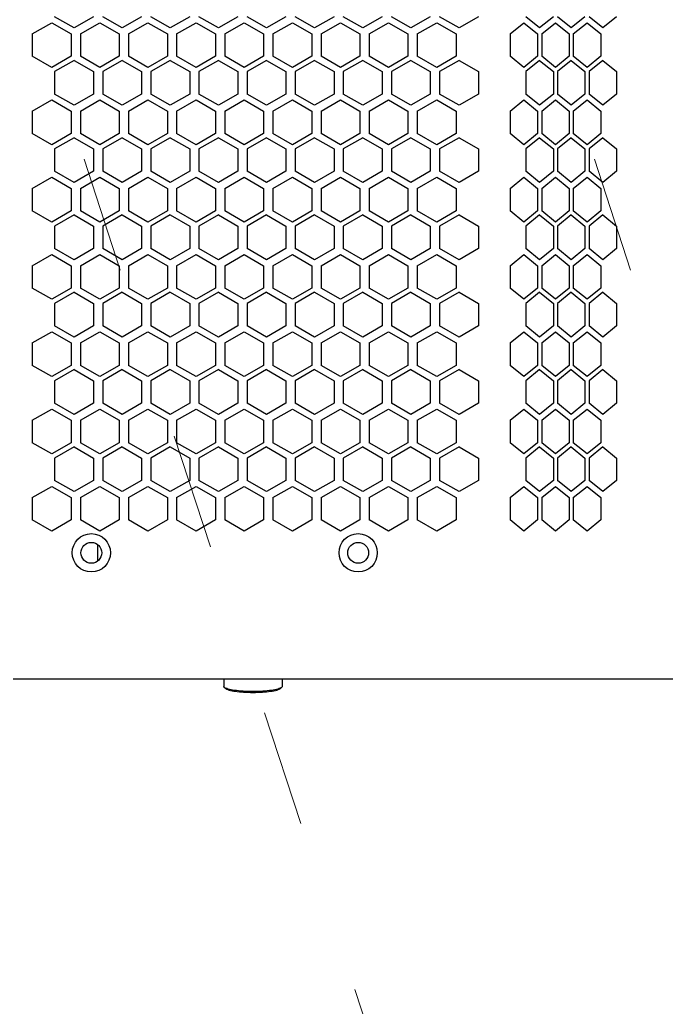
# Model space of a CAD drawing. Extents: x 61367 to 140945, y -1257 to 25588.
# Drawn here: x 91585.2 to 91718.5, y 19988.1 to 20191.7 of the extents above; entities that cross this region are included whole.
import ezdxf

# ---------------------------------------------------------------- set-up
doc = ezdxf.new("R2010")
doc.units = 0
doc.header["$MEASUREMENT"] = 0
doc.linetypes.add('ACAD_ISO03W100', pattern=[30, 12, -18])
doc.layers.get('0').update_dxf_attribs({"linetype": 'CONTINUOUS'})
for name, color, linetype in [('4215-0411-4-1_0', 7, 'CONTINUOUS'), ('4215-0412-2-1_0', 7, 'CONTINUOUS'), ('SONGBUTUO-M4-8_0', 7, 'CONTINUOUS')]:
    doc.layers.add(name, color=color, linetype=linetype)
doc.layers.add('THICK', color=7, linetype='CONTINUOUS', lineweight=0)

# ---------------------------------------------------------------- blocks, each defined once
blk = doc.blocks.new('ETRYRTERRTERWDDASW')
at = {"layer": 'THICK', "color": 1, "linetype": 'ACAD_ISO03W100', "ltscale": 2}
for p, q in [((214128.38, 51356.57), (213334.9, 48924.57)), ((214233.57, 51356.57), (213440.09, 48924.57))]:
    blk.add_line(p, q, dxfattribs=at)
blk = doc.blocks.new('RYHTHYT')
at = {"layer": '4215-0411-4-1_0', "color": 7, "linetype": 'Continuous'}
blk.add_line((-33318.08, -67863.18), (-33318.08, -67859.8), dxfattribs=at)
at = {"layer": '4215-0412-2-1_0', "color": 7, "linetype": 'Continuous'}
for p, q in [((-33322.97, -67753.29), (-33326.98, -67750.98)), ((-33318.97, -67750.98), (-33322.97, -67753.29)), ((-33313.05, -67753.29), (-33317.06, -67750.98)), ((-33309.05, -67750.98), (-33313.05, -67753.29)), ((-33303.13, -67753.29), (-33307.14, -67750.98)), ((-33299.13, -67750.98), (-33303.13, -67753.29)), ((-33293.21, -67753.29), (-33297.22, -67750.98)), ((-33289.21, -67750.98), (-33293.21, -67753.29)), ((-33283.29, -67753.29), (-33287.3, -67750.98)), ((-33279.29, -67750.98), (-33283.29, -67753.29)), ((-33273.37, -67753.29), (-33277.38, -67750.98)), ((-33269.37, -67750.98), (-33273.37, -67753.29)), ((-33263.45, -67753.29), (-33267.46, -67750.98)), ((-33259.45, -67750.98), (-33263.45, -67753.29)), ((-33253.53, -67753.29), (-33257.54, -67750.98)), ((-33249.53, -67750.98), (-33253.53, -67753.29)), ((-33243.61, -67753.29), (-33247.62, -67750.98)), ((-33239.61, -67750.98), (-33243.61, -67753.29)), ((-33226.99, -67753.29), (-33229.82, -67750.98)), ((-33224.16, -67750.98), (-33226.99, -67753.29)), ((-33220.49, -67753.29), (-33223.31, -67750.98)), ((-33217.66, -67750.98), (-33220.49, -67753.29)), ((-33213.98, -67753.29), (-33216.81, -67750.98)), ((-33211.15, -67750.98), (-33213.98, -67753.29)), ((-33331.58, -67754.51), (-33327.57, -67752.2)), ((-33327.57, -67752.2), (-33323.57, -67754.51)), ((-33321.66, -67754.51), (-33317.65, -67752.2)), ((-33317.65, -67752.2), (-33313.65, -67754.51)), ((-33311.74, -67754.51), (-33307.73, -67752.2)), ((-33307.73, -67752.2), (-33303.73, -67754.51)), ((-33301.82, -67754.51), (-33297.81, -67752.2)), ((-33297.81, -67752.2), (-33293.81, -67754.51)), ((-33291.9, -67754.51), (-33287.89, -67752.2)), ((-33287.89, -67752.2), (-33283.89, -67754.51)), ((-33281.98, -67754.51), (-33277.97, -67752.2)), ((-33277.97, -67752.2), (-33273.97, -67754.51)), ((-33272.06, -67754.51), (-33268.05, -67752.2)), ((-33268.05, -67752.2), (-33264.05, -67754.51)), ((-33262.14, -67754.51), (-33258.13, -67752.2)), ((-33258.13, -67752.2), (-33254.13, -67754.51)), ((-33252.22, -67754.51), (-33248.21, -67752.2)), ((-33248.21, -67752.2), (-33244.21, -67754.51)), ((-33233.07, -67754.51), (-33230.24, -67752.2)), ((-33230.24, -67752.2), (-33227.41, -67754.51)), ((-33226.57, -67754.51), (-33223.74, -67752.2)), ((-33223.74, -67752.2), (-33220.91, -67754.51)), ((-33220.06, -67754.51), (-33217.23, -67752.2)), ((-33217.23, -67752.2), (-33214.4, -67754.51)), ((-33331.58, -67754.51), (-33331.58, -67759.13)), ((-33323.57, -67754.51), (-33323.57, -67759.13)), ((-33321.66, -67754.51), (-33321.66, -67759.13)), ((-33313.65, -67754.51), (-33313.65, -67759.13)), ((-33311.74, -67754.51), (-33311.74, -67759.13)), ((-33303.73, -67754.51), (-33303.73, -67759.13)), ((-33301.82, -67754.51), (-33301.82, -67759.13)), ((-33293.81, -67754.51), (-33293.81, -67759.13)), ((-33291.9, -67754.51), (-33291.9, -67759.13)), ((-33283.89, -67754.51), (-33283.89, -67759.13)), ((-33281.98, -67754.51), (-33281.98, -67759.13)), ((-33273.97, -67754.51), (-33273.97, -67759.13)), ((-33272.06, -67754.51), (-33272.06, -67759.13)), ((-33264.05, -67754.51), (-33264.05, -67759.13)), ((-33262.14, -67754.51), (-33262.14, -67759.13)), ((-33254.13, -67754.51), (-33254.13, -67759.13)), ((-33252.22, -67754.51), (-33252.22, -67759.13)), ((-33244.21, -67754.51), (-33244.21, -67759.13)), ((-33233.07, -67754.51), (-33233.07, -67759.13)), ((-33227.41, -67754.51), (-33227.41, -67759.13)), ((-33226.57, -67754.51), (-33226.57, -67759.13)), ((-33220.91, -67754.51), (-33220.91, -67759.13)), ((-33220.06, -67754.51), (-33220.06, -67759.13)), ((-33214.4, -67754.51), (-33214.4, -67759.13)), ((-33327.57, -67761.44), (-33331.58, -67759.13)), ((-33323.57, -67759.13), (-33327.57, -67761.44)), ((-33322.97, -67759.98), (-33326.98, -67762.29)), ((-33322.97, -67759.98), (-33318.97, -67762.29)), ((-33317.65, -67761.44), (-33321.66, -67759.13)), ((-33313.65, -67759.13), (-33317.65, -67761.44)), ((-33313.05, -67759.98), (-33317.06, -67762.29)), ((-33313.05, -67759.98), (-33309.05, -67762.29)), ((-33307.73, -67761.44), (-33311.74, -67759.13)), ((-33303.73, -67759.13), (-33307.73, -67761.44)), ((-33303.13, -67759.98), (-33307.14, -67762.29)), ((-33303.13, -67759.98), (-33299.13, -67762.29)), ((-33297.81, -67761.44), (-33301.82, -67759.13)), ((-33293.81, -67759.13), (-33297.81, -67761.44)), ((-33293.21, -67759.98), (-33297.22, -67762.29)), ((-33293.21, -67759.98), (-33289.21, -67762.29)), ((-33287.89, -67761.44), (-33291.9, -67759.13)), ((-33283.89, -67759.13), (-33287.89, -67761.44)), ((-33283.29, -67759.98), (-33287.3, -67762.29)), ((-33283.29, -67759.98), (-33279.29, -67762.29)), ((-33277.97, -67761.44), (-33281.98, -67759.13)), ((-33273.97, -67759.13), (-33277.97, -67761.44)), ((-33273.37, -67759.98), (-33277.38, -67762.29)), ((-33273.37, -67759.98), (-33269.37, -67762.29)), ((-33268.05, -67761.44), (-33272.06, -67759.13)), ((-33264.05, -67759.13), (-33268.05, -67761.44)), ((-33263.45, -67759.98), (-33267.46, -67762.29)), ((-33263.45, -67759.98), (-33259.45, -67762.29)), ((-33258.13, -67761.44), (-33262.14, -67759.13)), ((-33254.13, -67759.13), (-33258.13, -67761.44)), ((-33253.53, -67759.98), (-33257.54, -67762.29)), ((-33253.53, -67759.98), (-33249.53, -67762.29)), ((-33248.21, -67761.44), (-33252.22, -67759.13)), ((-33244.21, -67759.13), (-33248.21, -67761.44)), ((-33243.61, -67759.98), (-33247.62, -67762.29)), ((-33243.61, -67759.98), (-33239.61, -67762.29)), ((-33230.24, -67761.44), (-33233.07, -67759.13)), ((-33227.41, -67759.13), (-33230.24, -67761.44)), ((-33226.99, -67759.98), (-33229.82, -67762.29)), ((-33226.99, -67759.98), (-33224.16, -67762.29)), ((-33223.74, -67761.44), (-33226.57, -67759.13)), ((-33220.91, -67759.13), (-33223.74, -67761.44)), ((-33220.49, -67759.98), (-33223.31, -67762.29)), ((-33220.49, -67759.98), (-33217.66, -67762.29)), ((-33217.23, -67761.44), (-33220.06, -67759.13)), ((-33214.4, -67759.13), (-33217.23, -67761.44)), ((-33213.98, -67759.98), (-33216.81, -67762.29)), ((-33213.98, -67759.98), (-33211.15, -67762.29)), ((-33326.98, -67762.29), (-33326.98, -67766.91)), ((-33318.97, -67762.29), (-33318.97, -67766.91)), ((-33317.06, -67762.29), (-33317.06, -67766.91)), ((-33309.05, -67762.29), (-33309.05, -67766.91)), ((-33307.14, -67762.29), (-33307.14, -67766.91)), ((-33299.13, -67762.29), (-33299.13, -67766.91)), ((-33297.22, -67762.29), (-33297.22, -67766.91)), ((-33289.21, -67762.29), (-33289.21, -67766.91)), ((-33287.3, -67762.29), (-33287.3, -67766.91)), ((-33279.29, -67762.29), (-33279.29, -67766.91)), ((-33277.38, -67762.29), (-33277.38, -67766.91)), ((-33269.37, -67762.29), (-33269.37, -67766.91)), ((-33267.46, -67762.29), (-33267.46, -67766.91)), ((-33259.45, -67762.29), (-33259.45, -67766.91)), ((-33257.54, -67762.29), (-33257.54, -67766.91)), ((-33249.53, -67762.29), (-33249.53, -67766.91)), ((-33247.62, -67762.29), (-33247.62, -67766.91)), ((-33239.61, -67762.29), (-33239.61, -67766.91)), ((-33229.82, -67762.29), (-33229.82, -67766.91)), ((-33224.16, -67762.29), (-33224.16, -67766.91)), ((-33223.31, -67762.29), (-33223.31, -67766.91)), ((-33217.66, -67762.29), (-33217.66, -67766.91)), ((-33216.81, -67762.29), (-33216.81, -67766.91)), ((-33211.15, -67762.29), (-33211.15, -67766.91)), ((-33331.58, -67770.44), (-33327.57, -67768.13)), ((-33327.57, -67768.13), (-33323.57, -67770.44)), ((-33322.97, -67769.22), (-33326.98, -67766.91)), ((-33318.97, -67766.91), (-33322.97, -67769.22)), ((-33321.66, -67770.44), (-33317.65, -67768.13)), ((-33317.65, -67768.13), (-33313.65, -67770.44)), ((-33313.05, -67769.22), (-33317.06, -67766.91)), ((-33309.05, -67766.91), (-33313.05, -67769.22)), ((-33311.74, -67770.44), (-33307.73, -67768.13)), ((-33307.73, -67768.13), (-33303.73, -67770.44)), ((-33303.13, -67769.22), (-33307.14, -67766.91)), ((-33299.13, -67766.91), (-33303.13, -67769.22)), ((-33301.82, -67770.44), (-33297.81, -67768.13)), ((-33297.81, -67768.13), (-33293.81, -67770.44)), ((-33293.21, -67769.22), (-33297.22, -67766.91)), ((-33289.21, -67766.91), (-33293.21, -67769.22)), ((-33291.9, -67770.44), (-33287.89, -67768.13)), ((-33287.89, -67768.13), (-33283.89, -67770.44)), ((-33283.29, -67769.22), (-33287.3, -67766.91)), ((-33279.29, -67766.91), (-33283.29, -67769.22)), ((-33281.98, -67770.44), (-33277.97, -67768.13)), ((-33277.97, -67768.13), (-33273.97, -67770.44)), ((-33273.37, -67769.22), (-33277.38, -67766.91)), ((-33269.37, -67766.91), (-33273.37, -67769.22)), ((-33272.06, -67770.44), (-33268.05, -67768.13)), ((-33268.05, -67768.13), (-33264.05, -67770.44)), ((-33263.45, -67769.22), (-33267.46, -67766.91)), ((-33259.45, -67766.91), (-33263.45, -67769.22)), ((-33262.14, -67770.44), (-33258.13, -67768.13)), ((-33258.13, -67768.13), (-33254.13, -67770.44)), ((-33253.53, -67769.22), (-33257.54, -67766.91)), ((-33249.53, -67766.91), (-33253.53, -67769.22)), ((-33252.22, -67770.44), (-33248.21, -67768.13)), ((-33248.21, -67768.13), (-33244.21, -67770.44)), ((-33243.61, -67769.22), (-33247.62, -67766.91)), ((-33239.61, -67766.91), (-33243.61, -67769.22)), ((-33233.07, -67770.44), (-33230.24, -67768.13)), ((-33230.24, -67768.13), (-33227.41, -67770.44)), ((-33226.99, -67769.22), (-33229.82, -67766.91)), ((-33224.16, -67766.91), (-33226.99, -67769.22)), ((-33226.57, -67770.44), (-33223.74, -67768.13)), ((-33223.74, -67768.13), (-33220.91, -67770.44)), ((-33220.49, -67769.22), (-33223.31, -67766.91)), ((-33217.66, -67766.91), (-33220.49, -67769.22)), ((-33220.06, -67770.44), (-33217.23, -67768.13)), ((-33217.23, -67768.13), (-33214.4, -67770.44)), ((-33213.98, -67769.22), (-33216.81, -67766.91)), ((-33211.15, -67766.91), (-33213.98, -67769.22)), ((-33331.58, -67770.44), (-33331.58, -67775.06)), ((-33323.57, -67770.44), (-33323.57, -67775.06)), ((-33321.66, -67770.44), (-33321.66, -67775.06)), ((-33313.65, -67770.44), (-33313.65, -67775.06)), ((-33311.74, -67770.44), (-33311.74, -67775.06)), ((-33303.73, -67770.44), (-33303.73, -67775.06)), ((-33301.82, -67770.44), (-33301.82, -67775.06)), ((-33293.81, -67770.44), (-33293.81, -67775.06)), ((-33291.9, -67770.44), (-33291.9, -67775.06)), ((-33283.89, -67770.44), (-33283.89, -67775.06)), ((-33281.98, -67770.44), (-33281.98, -67775.06)), ((-33273.97, -67770.44), (-33273.97, -67775.06)), ((-33272.06, -67770.44), (-33272.06, -67775.06)), ((-33264.05, -67770.44), (-33264.05, -67775.06)), ((-33262.14, -67770.44), (-33262.14, -67775.06)), ((-33254.13, -67770.44), (-33254.13, -67775.06)), ((-33252.22, -67770.44), (-33252.22, -67775.06)), ((-33244.21, -67770.44), (-33244.21, -67775.06)), ((-33233.07, -67770.44), (-33233.07, -67775.06)), ((-33227.41, -67770.44), (-33227.41, -67775.06)), ((-33226.57, -67770.44), (-33226.57, -67775.06)), ((-33220.91, -67770.44), (-33220.91, -67775.06)), ((-33220.06, -67770.44), (-33220.06, -67775.06)), ((-33214.4, -67770.44), (-33214.4, -67775.06)), ((-33327.57, -67777.37), (-33331.58, -67775.06)), ((-33323.57, -67775.06), (-33327.57, -67777.37)), ((-33322.97, -67775.91), (-33326.98, -67778.22)), ((-33322.97, -67775.91), (-33318.97, -67778.22)), ((-33317.65, -67777.37), (-33321.66, -67775.06)), ((-33313.65, -67775.06), (-33317.65, -67777.37)), ((-33313.05, -67775.91), (-33317.06, -67778.22)), ((-33313.05, -67775.91), (-33309.05, -67778.22)), ((-33307.73, -67777.37), (-33311.74, -67775.06)), ((-33303.73, -67775.06), (-33307.73, -67777.37)), ((-33303.13, -67775.91), (-33307.14, -67778.22)), ((-33303.13, -67775.91), (-33299.13, -67778.22)), ((-33297.81, -67777.37), (-33301.82, -67775.06)), ((-33293.81, -67775.06), (-33297.81, -67777.37)), ((-33293.21, -67775.91), (-33297.22, -67778.22)), ((-33293.21, -67775.91), (-33289.21, -67778.22)), ((-33287.89, -67777.37), (-33291.9, -67775.06)), ((-33283.89, -67775.06), (-33287.89, -67777.37)), ((-33283.29, -67775.91), (-33287.3, -67778.22)), ((-33283.29, -67775.91), (-33279.29, -67778.22)), ((-33277.97, -67777.37), (-33281.98, -67775.06)), ((-33273.97, -67775.06), (-33277.97, -67777.37)), ((-33273.37, -67775.91), (-33277.38, -67778.22)), ((-33273.37, -67775.91), (-33269.37, -67778.22)), ((-33268.05, -67777.37), (-33272.06, -67775.06)), ((-33264.05, -67775.06), (-33268.05, -67777.37)), ((-33263.45, -67775.91), (-33267.46, -67778.22)), ((-33263.45, -67775.91), (-33259.45, -67778.22)), ((-33258.13, -67777.37), (-33262.14, -67775.06)), ((-33254.13, -67775.06), (-33258.13, -67777.37)), ((-33253.53, -67775.91), (-33257.54, -67778.22)), ((-33253.53, -67775.91), (-33249.53, -67778.22)), ((-33248.21, -67777.37), (-33252.22, -67775.06)), ((-33244.21, -67775.06), (-33248.21, -67777.37)), ((-33243.61, -67775.91), (-33247.62, -67778.22)), ((-33243.61, -67775.91), (-33239.61, -67778.22)), ((-33230.24, -67777.37), (-33233.07, -67775.06)), ((-33227.41, -67775.06), (-33230.24, -67777.37)), ((-33226.99, -67775.91), (-33229.82, -67778.22)), ((-33226.99, -67775.91), (-33224.16, -67778.22)), ((-33223.74, -67777.37), (-33226.57, -67775.06)), ((-33220.91, -67775.06), (-33223.74, -67777.37)), ((-33220.49, -67775.91), (-33223.31, -67778.22)), ((-33220.49, -67775.91), (-33217.66, -67778.22)), ((-33217.23, -67777.37), (-33220.06, -67775.06)), ((-33214.4, -67775.06), (-33217.23, -67777.37)), ((-33213.98, -67775.91), (-33216.81, -67778.22)), ((-33213.98, -67775.91), (-33211.15, -67778.22)), ((-33326.98, -67778.22), (-33326.98, -67782.84)), ((-33318.97, -67778.22), (-33318.97, -67782.84)), ((-33317.06, -67778.22), (-33317.06, -67782.84)), ((-33309.05, -67778.22), (-33309.05, -67782.84)), ((-33307.14, -67778.22), (-33307.14, -67782.84)), ((-33299.13, -67778.22), (-33299.13, -67782.84)), ((-33297.22, -67778.22), (-33297.22, -67782.84)), ((-33289.21, -67778.22), (-33289.21, -67782.84)), ((-33287.3, -67778.22), (-33287.3, -67782.84)), ((-33279.29, -67778.22), (-33279.29, -67782.84)), ((-33277.38, -67778.22), (-33277.38, -67782.84)), ((-33269.37, -67778.22), (-33269.37, -67782.84)), ((-33267.46, -67778.22), (-33267.46, -67782.84)), ((-33259.45, -67778.22), (-33259.45, -67782.84)), ((-33257.54, -67778.22), (-33257.54, -67782.84)), ((-33249.53, -67778.22), (-33249.53, -67782.84)), ((-33247.62, -67778.22), (-33247.62, -67782.84)), ((-33239.61, -67778.22), (-33239.61, -67782.84)), ((-33229.82, -67778.22), (-33229.82, -67782.84)), ((-33224.16, -67778.22), (-33224.16, -67782.84)), ((-33223.31, -67778.22), (-33223.31, -67782.84)), ((-33217.66, -67778.22), (-33217.66, -67782.84)), ((-33216.81, -67778.22), (-33216.81, -67782.84)), ((-33211.15, -67778.22), (-33211.15, -67782.84)), ((-33331.58, -67786.37), (-33327.57, -67784.06)), ((-33327.57, -67784.06), (-33323.57, -67786.37)), ((-33322.97, -67785.15), (-33326.98, -67782.84)), ((-33318.97, -67782.84), (-33322.97, -67785.15)), ((-33321.66, -67786.37), (-33317.65, -67784.06)), ((-33317.65, -67784.06), (-33313.65, -67786.37)), ((-33313.05, -67785.15), (-33317.06, -67782.84)), ((-33309.05, -67782.84), (-33313.05, -67785.15)), ((-33311.74, -67786.37), (-33307.73, -67784.06)), ((-33307.73, -67784.06), (-33303.73, -67786.37)), ((-33303.13, -67785.15), (-33307.14, -67782.84)), ((-33299.13, -67782.84), (-33303.13, -67785.15)), ((-33301.82, -67786.37), (-33297.81, -67784.06)), ((-33297.81, -67784.06), (-33293.81, -67786.37)), ((-33293.21, -67785.15), (-33297.22, -67782.84)), ((-33289.21, -67782.84), (-33293.21, -67785.15)), ((-33291.9, -67786.37), (-33287.89, -67784.06)), ((-33287.89, -67784.06), (-33283.89, -67786.37)), ((-33283.29, -67785.15), (-33287.3, -67782.84)), ((-33279.29, -67782.84), (-33283.29, -67785.15)), ((-33281.98, -67786.37), (-33277.97, -67784.06)), ((-33277.97, -67784.06), (-33273.97, -67786.37)), ((-33273.37, -67785.15), (-33277.38, -67782.84)), ((-33269.37, -67782.84), (-33273.37, -67785.15)), ((-33272.06, -67786.37), (-33268.05, -67784.06)), ((-33268.05, -67784.06), (-33264.05, -67786.37)), ((-33263.45, -67785.15), (-33267.46, -67782.84)), ((-33259.45, -67782.84), (-33263.45, -67785.15)), ((-33262.14, -67786.37), (-33258.13, -67784.06)), ((-33258.13, -67784.06), (-33254.13, -67786.37)), ((-33253.53, -67785.15), (-33257.54, -67782.84)), ((-33249.53, -67782.84), (-33253.53, -67785.15)), ((-33252.22, -67786.37), (-33248.21, -67784.06)), ((-33248.21, -67784.06), (-33244.21, -67786.37)), ((-33243.61, -67785.15), (-33247.62, -67782.84)), ((-33239.61, -67782.84), (-33243.61, -67785.15)), ((-33233.07, -67786.37), (-33230.24, -67784.06)), ((-33230.24, -67784.06), (-33227.41, -67786.37)), ((-33226.99, -67785.15), (-33229.82, -67782.84)), ((-33224.16, -67782.84), (-33226.99, -67785.15)), ((-33226.57, -67786.37), (-33223.74, -67784.06)), ((-33223.74, -67784.06), (-33220.91, -67786.37)), ((-33220.49, -67785.15), (-33223.31, -67782.84)), ((-33217.66, -67782.84), (-33220.49, -67785.15)), ((-33220.06, -67786.37), (-33217.23, -67784.06)), ((-33217.23, -67784.06), (-33214.4, -67786.37)), ((-33213.98, -67785.15), (-33216.81, -67782.84)), ((-33211.15, -67782.84), (-33213.98, -67785.15)), ((-33331.58, -67786.37), (-33331.58, -67790.99)), ((-33323.57, -67786.37), (-33323.57, -67790.99)), ((-33321.66, -67786.37), (-33321.66, -67790.99)), ((-33313.65, -67786.37), (-33313.65, -67790.99)), ((-33311.74, -67786.37), (-33311.74, -67790.99)), ((-33303.73, -67786.37), (-33303.73, -67790.99)), ((-33301.82, -67786.37), (-33301.82, -67790.99)), ((-33293.81, -67786.37), (-33293.81, -67790.99)), ((-33291.9, -67786.37), (-33291.9, -67790.99)), ((-33283.89, -67786.37), (-33283.89, -67790.99)), ((-33281.98, -67786.37), (-33281.98, -67790.99)), ((-33273.97, -67786.37), (-33273.97, -67790.99)), ((-33272.06, -67786.37), (-33272.06, -67790.99)), ((-33264.05, -67786.37), (-33264.05, -67790.99)), ((-33262.14, -67786.37), (-33262.14, -67790.99)), ((-33254.13, -67786.37), (-33254.13, -67790.99)), ((-33252.22, -67786.37), (-33252.22, -67790.99)), ((-33244.21, -67786.37), (-33244.21, -67790.99)), ((-33233.07, -67786.37), (-33233.07, -67790.99)), ((-33227.41, -67786.37), (-33227.41, -67790.99)), ((-33226.57, -67786.37), (-33226.57, -67790.99)), ((-33220.91, -67786.37), (-33220.91, -67790.99)), ((-33220.06, -67786.37), (-33220.06, -67790.99)), ((-33214.4, -67786.37), (-33214.4, -67790.99)), ((-33327.57, -67793.3), (-33331.58, -67790.99)), ((-33323.57, -67790.99), (-33327.57, -67793.3)), ((-33322.97, -67791.84), (-33326.98, -67794.15)), ((-33322.97, -67791.84), (-33318.97, -67794.15)), ((-33317.65, -67793.3), (-33321.66, -67790.99)), ((-33313.65, -67790.99), (-33317.65, -67793.3)), ((-33313.05, -67791.84), (-33317.06, -67794.15)), ((-33313.05, -67791.84), (-33309.05, -67794.15)), ((-33307.73, -67793.3), (-33311.74, -67790.99)), ((-33303.73, -67790.99), (-33307.73, -67793.3)), ((-33303.13, -67791.84), (-33307.14, -67794.15)), ((-33303.13, -67791.84), (-33299.13, -67794.15)), ((-33297.81, -67793.3), (-33301.82, -67790.99)), ((-33293.81, -67790.99), (-33297.81, -67793.3)), ((-33293.21, -67791.84), (-33297.22, -67794.15)), ((-33293.21, -67791.84), (-33289.21, -67794.15)), ((-33287.89, -67793.3), (-33291.9, -67790.99)), ((-33283.89, -67790.99), (-33287.89, -67793.3)), ((-33283.29, -67791.84), (-33287.3, -67794.15)), ((-33283.29, -67791.84), (-33279.29, -67794.15)), ((-33277.97, -67793.3), (-33281.98, -67790.99)), ((-33273.97, -67790.99), (-33277.97, -67793.3)), ((-33273.37, -67791.84), (-33277.38, -67794.15)), ((-33273.37, -67791.84), (-33269.37, -67794.15)), ((-33268.05, -67793.3), (-33272.06, -67790.99)), ((-33264.05, -67790.99), (-33268.05, -67793.3)), ((-33263.45, -67791.84), (-33267.46, -67794.15)), ((-33263.45, -67791.84), (-33259.45, -67794.15)), ((-33258.13, -67793.3), (-33262.14, -67790.99)), ((-33254.13, -67790.99), (-33258.13, -67793.3)), ((-33253.53, -67791.84), (-33257.54, -67794.15)), ((-33253.53, -67791.84), (-33249.53, -67794.15)), ((-33248.21, -67793.3), (-33252.22, -67790.99)), ((-33244.21, -67790.99), (-33248.21, -67793.3)), ((-33243.61, -67791.84), (-33247.62, -67794.15)), ((-33243.61, -67791.84), (-33239.61, -67794.15)), ((-33230.24, -67793.3), (-33233.07, -67790.99)), ((-33227.41, -67790.99), (-33230.24, -67793.3)), ((-33226.99, -67791.84), (-33229.82, -67794.15)), ((-33226.99, -67791.84), (-33224.16, -67794.15)), ((-33223.74, -67793.3), (-33226.57, -67790.99)), ((-33220.91, -67790.99), (-33223.74, -67793.3)), ((-33220.49, -67791.84), (-33223.31, -67794.15)), ((-33220.49, -67791.84), (-33217.66, -67794.15)), ((-33217.23, -67793.3), (-33220.06, -67790.99)), ((-33214.4, -67790.99), (-33217.23, -67793.3)), ((-33213.98, -67791.84), (-33216.81, -67794.15)), ((-33213.98, -67791.84), (-33211.15, -67794.15)), ((-33326.98, -67794.15), (-33326.98, -67798.77)), ((-33318.97, -67794.15), (-33318.97, -67798.77)), ((-33317.06, -67794.15), (-33317.06, -67798.77)), ((-33309.05, -67794.15), (-33309.05, -67798.77)), ((-33307.14, -67794.15), (-33307.14, -67798.77)), ((-33299.13, -67794.15), (-33299.13, -67798.77)), ((-33297.22, -67794.15), (-33297.22, -67798.77)), ((-33289.21, -67794.15), (-33289.21, -67798.77)), ((-33287.3, -67794.15), (-33287.3, -67798.77)), ((-33279.29, -67794.15), (-33279.29, -67798.77)), ((-33277.38, -67794.15), (-33277.38, -67798.77)), ((-33269.37, -67794.15), (-33269.37, -67798.77)), ((-33267.46, -67794.15), (-33267.46, -67798.77)), ((-33259.45, -67794.15), (-33259.45, -67798.77)), ((-33257.54, -67794.15), (-33257.54, -67798.77)), ((-33249.53, -67794.15), (-33249.53, -67798.77)), ((-33247.62, -67794.15), (-33247.62, -67798.77)), ((-33239.61, -67794.15), (-33239.61, -67798.77)), ((-33229.82, -67794.15), (-33229.82, -67798.77)), ((-33224.16, -67794.15), (-33224.16, -67798.77)), ((-33223.31, -67794.15), (-33223.31, -67798.77)), ((-33217.66, -67794.15), (-33217.66, -67798.77)), ((-33216.81, -67794.15), (-33216.81, -67798.77)), ((-33211.15, -67794.15), (-33211.15, -67798.77)), ((-33322.97, -67801.08), (-33326.98, -67798.77)), ((-33318.97, -67798.77), (-33322.97, -67801.08)), ((-33313.05, -67801.08), (-33317.06, -67798.77)), ((-33309.05, -67798.77), (-33313.05, -67801.08)), ((-33303.13, -67801.08), (-33307.14, -67798.77)), ((-33299.13, -67798.77), (-33303.13, -67801.08)), ((-33293.21, -67801.08), (-33297.22, -67798.77)), ((-33289.21, -67798.77), (-33293.21, -67801.08)), ((-33283.29, -67801.08), (-33287.3, -67798.77)), ((-33279.29, -67798.77), (-33283.29, -67801.08)), ((-33273.37, -67801.08), (-33277.38, -67798.77)), ((-33269.37, -67798.77), (-33273.37, -67801.08)), ((-33263.45, -67801.08), (-33267.46, -67798.77)), ((-33259.45, -67798.77), (-33263.45, -67801.08)), ((-33253.53, -67801.08), (-33257.54, -67798.77)), ((-33249.53, -67798.77), (-33253.53, -67801.08)), ((-33243.61, -67801.08), (-33247.62, -67798.77)), ((-33239.61, -67798.77), (-33243.61, -67801.08)), ((-33226.99, -67801.08), (-33229.82, -67798.77)), ((-33224.16, -67798.77), (-33226.99, -67801.08)), ((-33220.49, -67801.08), (-33223.31, -67798.77)), ((-33217.66, -67798.77), (-33220.49, -67801.08)), ((-33213.98, -67801.08), (-33216.81, -67798.77)), ((-33211.15, -67798.77), (-33213.98, -67801.08)), ((-33331.58, -67802.3), (-33327.57, -67799.99)), ((-33327.57, -67799.99), (-33323.57, -67802.3)), ((-33321.66, -67802.3), (-33317.65, -67799.99)), ((-33317.65, -67799.99), (-33313.65, -67802.3)), ((-33311.74, -67802.3), (-33307.73, -67799.99)), ((-33307.73, -67799.99), (-33303.73, -67802.3)), ((-33301.82, -67802.3), (-33297.81, -67799.99)), ((-33297.81, -67799.99), (-33293.81, -67802.3)), ((-33291.9, -67802.3), (-33287.89, -67799.99)), ((-33287.89, -67799.99), (-33283.89, -67802.3)), ((-33281.98, -67802.3), (-33277.97, -67799.99)), ((-33277.97, -67799.99), (-33273.97, -67802.3)), ((-33272.06, -67802.3), (-33268.05, -67799.99)), ((-33268.05, -67799.99), (-33264.05, -67802.3)), ((-33262.14, -67802.3), (-33258.13, -67799.99)), ((-33258.13, -67799.99), (-33254.13, -67802.3)), ((-33252.22, -67802.3), (-33248.21, -67799.99)), ((-33248.21, -67799.99), (-33244.21, -67802.3)), ((-33233.07, -67802.3), (-33230.24, -67799.99)), ((-33230.24, -67799.99), (-33227.41, -67802.3)), ((-33226.57, -67802.3), (-33223.74, -67799.99)), ((-33223.74, -67799.99), (-33220.91, -67802.3)), ((-33220.06, -67802.3), (-33217.23, -67799.99)), ((-33217.23, -67799.99), (-33214.4, -67802.3)), ((-33331.58, -67802.3), (-33331.58, -67806.92)), ((-33323.57, -67802.3), (-33323.57, -67806.92)), ((-33321.66, -67802.3), (-33321.66, -67806.92)), ((-33313.65, -67802.3), (-33313.65, -67806.92)), ((-33311.74, -67802.3), (-33311.74, -67806.92)), ((-33303.73, -67802.3), (-33303.73, -67806.92)), ((-33301.82, -67802.3), (-33301.82, -67806.92)), ((-33293.81, -67802.3), (-33293.81, -67806.92)), ((-33291.9, -67802.3), (-33291.9, -67806.92)), ((-33283.89, -67802.3), (-33283.89, -67806.92)), ((-33281.98, -67802.3), (-33281.98, -67806.92)), ((-33273.97, -67802.3), (-33273.97, -67806.92)), ((-33272.06, -67802.3), (-33272.06, -67806.92)), ((-33264.05, -67802.3), (-33264.05, -67806.92)), ((-33262.14, -67802.3), (-33262.14, -67806.92)), ((-33254.13, -67802.3), (-33254.13, -67806.92)), ((-33252.22, -67802.3), (-33252.22, -67806.92)), ((-33244.21, -67802.3), (-33244.21, -67806.92)), ((-33233.07, -67802.3), (-33233.07, -67806.92)), ((-33227.41, -67802.3), (-33227.41, -67806.92)), ((-33226.57, -67802.3), (-33226.57, -67806.92)), ((-33220.91, -67802.3), (-33220.91, -67806.92)), ((-33220.06, -67802.3), (-33220.06, -67806.92)), ((-33214.4, -67802.3), (-33214.4, -67806.92)), ((-33327.57, -67809.23), (-33331.58, -67806.92)), ((-33323.57, -67806.92), (-33327.57, -67809.23)), ((-33317.65, -67809.23), (-33321.66, -67806.92)), ((-33313.65, -67806.92), (-33317.65, -67809.23)), ((-33307.73, -67809.23), (-33311.74, -67806.92)), ((-33303.73, -67806.92), (-33307.73, -67809.23)), ((-33297.81, -67809.23), (-33301.82, -67806.92)), ((-33293.81, -67806.92), (-33297.81, -67809.23)), ((-33287.89, -67809.23), (-33291.9, -67806.92)), ((-33283.89, -67806.92), (-33287.89, -67809.23)), ((-33277.97, -67809.23), (-33281.98, -67806.92)), ((-33273.97, -67806.92), (-33277.97, -67809.23)), ((-33268.05, -67809.23), (-33272.06, -67806.92)), ((-33264.05, -67806.92), (-33268.05, -67809.23)), ((-33258.13, -67809.23), (-33262.14, -67806.92)), ((-33254.13, -67806.92), (-33258.13, -67809.23)), ((-33248.21, -67809.23), (-33252.22, -67806.92)), ((-33244.21, -67806.92), (-33248.21, -67809.23)), ((-33230.24, -67809.23), (-33233.07, -67806.92)), ((-33227.41, -67806.92), (-33230.24, -67809.23)), ((-33223.74, -67809.23), (-33226.57, -67806.92)), ((-33220.91, -67806.92), (-33223.74, -67809.23)), ((-33217.23, -67809.23), (-33220.06, -67806.92)), ((-33214.4, -67806.92), (-33217.23, -67809.23)), ((-33322.97, -67807.77), (-33326.98, -67810.08)), ((-33322.97, -67807.77), (-33318.97, -67810.08)), ((-33313.05, -67807.77), (-33317.06, -67810.08)), ((-33313.05, -67807.77), (-33309.05, -67810.08)), ((-33303.13, -67807.77), (-33307.14, -67810.08)), ((-33303.13, -67807.77), (-33299.13, -67810.08)), ((-33293.21, -67807.77), (-33297.22, -67810.08)), ((-33293.21, -67807.77), (-33289.21, -67810.08)), ((-33283.29, -67807.77), (-33287.3, -67810.08)), ((-33283.29, -67807.77), (-33279.29, -67810.08)), ((-33273.37, -67807.77), (-33277.38, -67810.08)), ((-33273.37, -67807.77), (-33269.37, -67810.08)), ((-33263.45, -67807.77), (-33267.46, -67810.08)), ((-33263.45, -67807.77), (-33259.45, -67810.08)), ((-33253.53, -67807.77), (-33257.54, -67810.08)), ((-33253.53, -67807.77), (-33249.53, -67810.08)), ((-33243.61, -67807.77), (-33247.62, -67810.08)), ((-33243.61, -67807.77), (-33239.61, -67810.08)), ((-33226.99, -67807.77), (-33229.82, -67810.08)), ((-33226.99, -67807.77), (-33224.16, -67810.08)), ((-33220.49, -67807.77), (-33223.31, -67810.08)), ((-33220.49, -67807.77), (-33217.66, -67810.08)), ((-33213.98, -67807.77), (-33216.81, -67810.08)), ((-33213.98, -67807.77), (-33211.15, -67810.08)), ((-33326.98, -67810.08), (-33326.98, -67814.7)), ((-33318.97, -67810.08), (-33318.97, -67814.7)), ((-33317.06, -67810.08), (-33317.06, -67814.7)), ((-33309.05, -67810.08), (-33309.05, -67814.7)), ((-33307.14, -67810.08), (-33307.14, -67814.7)), ((-33299.13, -67810.08), (-33299.13, -67814.7)), ((-33297.22, -67810.08), (-33297.22, -67814.7)), ((-33289.21, -67810.08), (-33289.21, -67814.7)), ((-33287.3, -67810.08), (-33287.3, -67814.7)), ((-33279.29, -67810.08), (-33279.29, -67814.7)), ((-33277.38, -67810.08), (-33277.38, -67814.7)), ((-33269.37, -67810.08), (-33269.37, -67814.7)), ((-33267.46, -67810.08), (-33267.46, -67814.7)), ((-33259.45, -67810.08), (-33259.45, -67814.7)), ((-33257.54, -67810.08), (-33257.54, -67814.7)), ((-33249.53, -67810.08), (-33249.53, -67814.7)), ((-33247.62, -67810.08), (-33247.62, -67814.7)), ((-33239.61, -67810.08), (-33239.61, -67814.7)), ((-33229.82, -67810.08), (-33229.82, -67814.7)), ((-33224.16, -67810.08), (-33224.16, -67814.7)), ((-33223.31, -67810.08), (-33223.31, -67814.7)), ((-33217.66, -67810.08), (-33217.66, -67814.7)), ((-33216.81, -67810.08), (-33216.81, -67814.7)), ((-33211.15, -67810.08), (-33211.15, -67814.7)), ((-33322.97, -67817.01), (-33326.98, -67814.7)), ((-33318.97, -67814.7), (-33322.97, -67817.01)), ((-33313.05, -67817.01), (-33317.06, -67814.7)), ((-33309.05, -67814.7), (-33313.05, -67817.01)), ((-33303.13, -67817.01), (-33307.14, -67814.7)), ((-33299.13, -67814.7), (-33303.13, -67817.01)), ((-33293.21, -67817.01), (-33297.22, -67814.7)), ((-33289.21, -67814.7), (-33293.21, -67817.01)), ((-33283.29, -67817.01), (-33287.3, -67814.7)), ((-33279.29, -67814.7), (-33283.29, -67817.01)), ((-33273.37, -67817.01), (-33277.38, -67814.7)), ((-33269.37, -67814.7), (-33273.37, -67817.01)), ((-33263.45, -67817.01), (-33267.46, -67814.7)), ((-33259.45, -67814.7), (-33263.45, -67817.01)), ((-33253.53, -67817.01), (-33257.54, -67814.7)), ((-33249.53, -67814.7), (-33253.53, -67817.01)), ((-33243.61, -67817.01), (-33247.62, -67814.7)), ((-33239.61, -67814.7), (-33243.61, -67817.01)), ((-33226.99, -67817.01), (-33229.82, -67814.7)), ((-33224.16, -67814.7), (-33226.99, -67817.01)), ((-33220.49, -67817.01), (-33223.31, -67814.7)), ((-33217.66, -67814.7), (-33220.49, -67817.01)), ((-33213.98, -67817.01), (-33216.81, -67814.7)), ((-33211.15, -67814.7), (-33213.98, -67817.01)), ((-33331.58, -67818.23), (-33327.57, -67815.92)), ((-33327.57, -67815.92), (-33323.57, -67818.23)), ((-33321.66, -67818.23), (-33317.65, -67815.92)), ((-33317.65, -67815.92), (-33313.65, -67818.23)), ((-33311.74, -67818.23), (-33307.73, -67815.92)), ((-33307.73, -67815.92), (-33303.73, -67818.23)), ((-33301.82, -67818.23), (-33297.81, -67815.92)), ((-33297.81, -67815.92), (-33293.81, -67818.23)), ((-33291.9, -67818.23), (-33287.89, -67815.92)), ((-33287.89, -67815.92), (-33283.89, -67818.23)), ((-33281.98, -67818.23), (-33277.97, -67815.92)), ((-33277.97, -67815.92), (-33273.97, -67818.23)), ((-33272.06, -67818.23), (-33268.05, -67815.92)), ((-33268.05, -67815.92), (-33264.05, -67818.23)), ((-33262.14, -67818.23), (-33258.13, -67815.92)), ((-33258.13, -67815.92), (-33254.13, -67818.23)), ((-33252.22, -67818.23), (-33248.21, -67815.92)), ((-33248.21, -67815.92), (-33244.21, -67818.23)), ((-33233.07, -67818.23), (-33230.24, -67815.92)), ((-33230.24, -67815.92), (-33227.41, -67818.23)), ((-33226.57, -67818.23), (-33223.74, -67815.92)), ((-33223.74, -67815.92), (-33220.91, -67818.23)), ((-33220.06, -67818.23), (-33217.23, -67815.92)), ((-33217.23, -67815.92), (-33214.4, -67818.23)), ((-33331.58, -67818.23), (-33331.58, -67822.85)), ((-33323.57, -67818.23), (-33323.57, -67822.85)), ((-33321.66, -67818.23), (-33321.66, -67822.85)), ((-33313.65, -67818.23), (-33313.65, -67822.85)), ((-33311.74, -67818.23), (-33311.74, -67822.85)), ((-33303.73, -67818.23), (-33303.73, -67822.85)), ((-33301.82, -67818.23), (-33301.82, -67822.85)), ((-33293.81, -67818.23), (-33293.81, -67822.85)), ((-33291.9, -67818.23), (-33291.9, -67822.85)), ((-33283.89, -67818.23), (-33283.89, -67822.85)), ((-33281.98, -67818.23), (-33281.98, -67822.85)), ((-33273.97, -67818.23), (-33273.97, -67822.85)), ((-33272.06, -67818.23), (-33272.06, -67822.85)), ((-33264.05, -67818.23), (-33264.05, -67822.85)), ((-33262.14, -67818.23), (-33262.14, -67822.85)), ((-33254.13, -67818.23), (-33254.13, -67822.85)), ((-33252.22, -67818.23), (-33252.22, -67822.85)), ((-33244.21, -67818.23), (-33244.21, -67822.85)), ((-33233.07, -67818.23), (-33233.07, -67822.85)), ((-33227.41, -67818.23), (-33227.41, -67822.85)), ((-33226.57, -67818.23), (-33226.57, -67822.85)), ((-33220.91, -67818.23), (-33220.91, -67822.85)), ((-33220.06, -67818.23), (-33220.06, -67822.85)), ((-33214.4, -67818.23), (-33214.4, -67822.85)), ((-33327.57, -67825.16), (-33331.58, -67822.85)), ((-33323.57, -67822.85), (-33327.57, -67825.16)), ((-33317.65, -67825.16), (-33321.66, -67822.85)), ((-33313.65, -67822.85), (-33317.65, -67825.16)), ((-33307.73, -67825.16), (-33311.74, -67822.85)), ((-33303.73, -67822.85), (-33307.73, -67825.16)), ((-33297.81, -67825.16), (-33301.82, -67822.85)), ((-33293.81, -67822.85), (-33297.81, -67825.16)), ((-33287.89, -67825.16), (-33291.9, -67822.85)), ((-33283.89, -67822.85), (-33287.89, -67825.16)), ((-33277.97, -67825.16), (-33281.98, -67822.85)), ((-33273.97, -67822.85), (-33277.97, -67825.16)), ((-33268.05, -67825.16), (-33272.06, -67822.85)), ((-33264.05, -67822.85), (-33268.05, -67825.16)), ((-33258.13, -67825.16), (-33262.14, -67822.85)), ((-33254.13, -67822.85), (-33258.13, -67825.16)), ((-33248.21, -67825.16), (-33252.22, -67822.85)), ((-33244.21, -67822.85), (-33248.21, -67825.16)), ((-33230.24, -67825.16), (-33233.07, -67822.85)), ((-33227.41, -67822.85), (-33230.24, -67825.16)), ((-33223.74, -67825.16), (-33226.57, -67822.85)), ((-33220.91, -67822.85), (-33223.74, -67825.16)), ((-33217.23, -67825.16), (-33220.06, -67822.85)), ((-33214.4, -67822.85), (-33217.23, -67825.16)), ((-33322.97, -67823.7), (-33326.98, -67826.01)), ((-33322.97, -67823.7), (-33318.97, -67826.01)), ((-33313.05, -67823.7), (-33317.06, -67826.01)), ((-33313.05, -67823.7), (-33309.05, -67826.01)), ((-33303.13, -67823.7), (-33307.14, -67826.01)), ((-33303.13, -67823.7), (-33299.13, -67826.01)), ((-33293.21, -67823.7), (-33297.22, -67826.01)), ((-33293.21, -67823.7), (-33289.21, -67826.01)), ((-33283.29, -67823.7), (-33287.3, -67826.01)), ((-33283.29, -67823.7), (-33279.29, -67826.01)), ((-33273.37, -67823.7), (-33277.38, -67826.01)), ((-33273.37, -67823.7), (-33269.37, -67826.01)), ((-33263.45, -67823.7), (-33267.46, -67826.01)), ((-33263.45, -67823.7), (-33259.45, -67826.01)), ((-33253.53, -67823.7), (-33257.54, -67826.01)), ((-33253.53, -67823.7), (-33249.53, -67826.01)), ((-33243.61, -67823.7), (-33247.62, -67826.01)), ((-33243.61, -67823.7), (-33239.61, -67826.01)), ((-33226.99, -67823.7), (-33229.82, -67826.01)), ((-33226.99, -67823.7), (-33224.16, -67826.01)), ((-33220.49, -67823.7), (-33223.31, -67826.01)), ((-33220.49, -67823.7), (-33217.66, -67826.01)), ((-33213.98, -67823.7), (-33216.81, -67826.01)), ((-33213.98, -67823.7), (-33211.15, -67826.01)), ((-33326.98, -67826.01), (-33326.98, -67830.63)), ((-33318.97, -67826.01), (-33318.97, -67830.63)), ((-33317.06, -67826.01), (-33317.06, -67830.63)), ((-33309.05, -67826.01), (-33309.05, -67830.63)), ((-33307.14, -67826.01), (-33307.14, -67830.63)), ((-33299.13, -67826.01), (-33299.13, -67830.63)), ((-33297.22, -67826.01), (-33297.22, -67830.63)), ((-33289.21, -67826.01), (-33289.21, -67830.63)), ((-33287.3, -67826.01), (-33287.3, -67830.63)), ((-33279.29, -67826.01), (-33279.29, -67830.63)), ((-33277.38, -67826.01), (-33277.38, -67830.63)), ((-33269.37, -67826.01), (-33269.37, -67830.63)), ((-33267.46, -67826.01), (-33267.46, -67830.63)), ((-33259.45, -67826.01), (-33259.45, -67830.63)), ((-33257.54, -67826.01), (-33257.54, -67830.63)), ((-33249.53, -67826.01), (-33249.53, -67830.63)), ((-33247.62, -67826.01), (-33247.62, -67830.63)), ((-33239.61, -67826.01), (-33239.61, -67830.63)), ((-33229.82, -67826.01), (-33229.82, -67830.63)), ((-33224.16, -67826.01), (-33224.16, -67830.63)), ((-33223.31, -67826.01), (-33223.31, -67830.63)), ((-33217.66, -67826.01), (-33217.66, -67830.63)), ((-33216.81, -67826.01), (-33216.81, -67830.63)), ((-33211.15, -67826.01), (-33211.15, -67830.63)), ((-33322.97, -67832.94), (-33326.98, -67830.63)), ((-33318.97, -67830.63), (-33322.97, -67832.94)), ((-33313.05, -67832.94), (-33317.06, -67830.63)), ((-33309.05, -67830.63), (-33313.05, -67832.94)), ((-33303.13, -67832.94), (-33307.14, -67830.63)), ((-33299.13, -67830.63), (-33303.13, -67832.94)), ((-33293.21, -67832.94), (-33297.22, -67830.63)), ((-33289.21, -67830.63), (-33293.21, -67832.94)), ((-33283.29, -67832.94), (-33287.3, -67830.63)), ((-33279.29, -67830.63), (-33283.29, -67832.94)), ((-33273.37, -67832.94), (-33277.38, -67830.63)), ((-33269.37, -67830.63), (-33273.37, -67832.94)), ((-33263.45, -67832.94), (-33267.46, -67830.63)), ((-33259.45, -67830.63), (-33263.45, -67832.94)), ((-33253.53, -67832.94), (-33257.54, -67830.63)), ((-33249.53, -67830.63), (-33253.53, -67832.94)), ((-33243.61, -67832.94), (-33247.62, -67830.63)), ((-33239.61, -67830.63), (-33243.61, -67832.94)), ((-33226.99, -67832.94), (-33229.82, -67830.63)), ((-33224.16, -67830.63), (-33226.99, -67832.94)), ((-33220.49, -67832.94), (-33223.31, -67830.63)), ((-33217.66, -67830.63), (-33220.49, -67832.94)), ((-33213.98, -67832.94), (-33216.81, -67830.63)), ((-33211.15, -67830.63), (-33213.98, -67832.94)), ((-33331.58, -67834.16), (-33327.57, -67831.85)), ((-33327.57, -67831.85), (-33323.57, -67834.16)), ((-33321.66, -67834.16), (-33317.65, -67831.85)), ((-33317.65, -67831.85), (-33313.65, -67834.16)), ((-33311.74, -67834.16), (-33307.73, -67831.85)), ((-33307.73, -67831.85), (-33303.73, -67834.16)), ((-33301.82, -67834.16), (-33297.81, -67831.85)), ((-33297.81, -67831.85), (-33293.81, -67834.16)), ((-33291.9, -67834.16), (-33287.89, -67831.85)), ((-33287.89, -67831.85), (-33283.89, -67834.16)), ((-33281.98, -67834.16), (-33277.97, -67831.85)), ((-33277.97, -67831.85), (-33273.97, -67834.16)), ((-33272.06, -67834.16), (-33268.05, -67831.85)), ((-33268.05, -67831.85), (-33264.05, -67834.16)), ((-33262.14, -67834.16), (-33258.13, -67831.85)), ((-33258.13, -67831.85), (-33254.13, -67834.16)), ((-33252.22, -67834.16), (-33248.21, -67831.85)), ((-33248.21, -67831.85), (-33244.21, -67834.16)), ((-33233.07, -67834.16), (-33230.24, -67831.85)), ((-33230.24, -67831.85), (-33227.41, -67834.16)), ((-33226.57, -67834.16), (-33223.74, -67831.85)), ((-33223.74, -67831.85), (-33220.91, -67834.16)), ((-33220.06, -67834.16), (-33217.23, -67831.85)), ((-33217.23, -67831.85), (-33214.4, -67834.16)), ((-33331.58, -67834.16), (-33331.58, -67838.78)), ((-33323.57, -67834.16), (-33323.57, -67838.78)), ((-33321.66, -67834.16), (-33321.66, -67838.78)), ((-33313.65, -67834.16), (-33313.65, -67838.78)), ((-33311.74, -67834.16), (-33311.74, -67838.78)), ((-33303.73, -67834.16), (-33303.73, -67838.78)), ((-33301.82, -67834.16), (-33301.82, -67838.78)), ((-33293.81, -67834.16), (-33293.81, -67838.78)), ((-33291.9, -67834.16), (-33291.9, -67838.78)), ((-33283.89, -67834.16), (-33283.89, -67838.78)), ((-33281.98, -67834.16), (-33281.98, -67838.78)), ((-33273.97, -67834.16), (-33273.97, -67838.78)), ((-33272.06, -67834.16), (-33272.06, -67838.78)), ((-33264.05, -67834.16), (-33264.05, -67838.78)), ((-33262.14, -67834.16), (-33262.14, -67838.78)), ((-33254.13, -67834.16), (-33254.13, -67838.78)), ((-33252.22, -67834.16), (-33252.22, -67838.78)), ((-33244.21, -67834.16), (-33244.21, -67838.78)), ((-33233.07, -67834.16), (-33233.07, -67838.78)), ((-33227.41, -67834.16), (-33227.41, -67838.78)), ((-33226.57, -67834.16), (-33226.57, -67838.78)), ((-33220.91, -67834.16), (-33220.91, -67838.78)), ((-33220.06, -67834.16), (-33220.06, -67838.78)), ((-33214.4, -67834.16), (-33214.4, -67838.78)), ((-33327.57, -67841.09), (-33331.58, -67838.78)), ((-33323.57, -67838.78), (-33327.57, -67841.09)), ((-33322.97, -67839.63), (-33326.98, -67841.94)), ((-33322.97, -67839.63), (-33318.97, -67841.94)), ((-33317.65, -67841.09), (-33321.66, -67838.78)), ((-33313.65, -67838.78), (-33317.65, -67841.09)), ((-33313.05, -67839.63), (-33317.06, -67841.94)), ((-33313.05, -67839.63), (-33309.05, -67841.94)), ((-33307.73, -67841.09), (-33311.74, -67838.78)), ((-33303.73, -67838.78), (-33307.73, -67841.09)), ((-33303.13, -67839.63), (-33307.14, -67841.94)), ((-33303.13, -67839.63), (-33299.13, -67841.94)), ((-33297.81, -67841.09), (-33301.82, -67838.78)), ((-33293.81, -67838.78), (-33297.81, -67841.09)), ((-33293.21, -67839.63), (-33297.22, -67841.94)), ((-33293.21, -67839.63), (-33289.21, -67841.94)), ((-33287.89, -67841.09), (-33291.9, -67838.78)), ((-33283.89, -67838.78), (-33287.89, -67841.09)), ((-33283.29, -67839.63), (-33287.3, -67841.94)), ((-33283.29, -67839.63), (-33279.29, -67841.94)), ((-33277.97, -67841.09), (-33281.98, -67838.78)), ((-33273.97, -67838.78), (-33277.97, -67841.09)), ((-33273.37, -67839.63), (-33277.38, -67841.94)), ((-33273.37, -67839.63), (-33269.37, -67841.94)), ((-33268.05, -67841.09), (-33272.06, -67838.78)), ((-33264.05, -67838.78), (-33268.05, -67841.09)), ((-33263.45, -67839.63), (-33267.46, -67841.94)), ((-33263.45, -67839.63), (-33259.45, -67841.94)), ((-33258.13, -67841.09), (-33262.14, -67838.78)), ((-33254.13, -67838.78), (-33258.13, -67841.09)), ((-33253.53, -67839.63), (-33257.54, -67841.94)), ((-33253.53, -67839.63), (-33249.53, -67841.94)), ((-33248.21, -67841.09), (-33252.22, -67838.78)), ((-33244.21, -67838.78), (-33248.21, -67841.09)), ((-33243.61, -67839.63), (-33247.62, -67841.94)), ((-33243.61, -67839.63), (-33239.61, -67841.94)), ((-33230.24, -67841.09), (-33233.07, -67838.78)), ((-33227.41, -67838.78), (-33230.24, -67841.09)), ((-33226.99, -67839.63), (-33229.82, -67841.94)), ((-33226.99, -67839.63), (-33224.16, -67841.94)), ((-33223.74, -67841.09), (-33226.57, -67838.78)), ((-33220.91, -67838.78), (-33223.74, -67841.09)), ((-33220.49, -67839.63), (-33223.31, -67841.94)), ((-33220.49, -67839.63), (-33217.66, -67841.94)), ((-33217.23, -67841.09), (-33220.06, -67838.78)), ((-33214.4, -67838.78), (-33217.23, -67841.09)), ((-33213.98, -67839.63), (-33216.81, -67841.94)), ((-33213.98, -67839.63), (-33211.15, -67841.94)), ((-33326.98, -67841.94), (-33326.98, -67846.56)), ((-33318.97, -67841.94), (-33318.97, -67846.56)), ((-33317.06, -67841.94), (-33317.06, -67846.56)), ((-33309.05, -67841.94), (-33309.05, -67846.56)), ((-33307.14, -67841.94), (-33307.14, -67846.56)), ((-33299.13, -67841.94), (-33299.13, -67846.56)), ((-33297.22, -67841.94), (-33297.22, -67846.56)), ((-33289.21, -67841.94), (-33289.21, -67846.56)), ((-33287.3, -67841.94), (-33287.3, -67846.56)), ((-33279.29, -67841.94), (-33279.29, -67846.56)), ((-33277.38, -67841.94), (-33277.38, -67846.56)), ((-33269.37, -67841.94), (-33269.37, -67846.56)), ((-33267.46, -67841.94), (-33267.46, -67846.56)), ((-33259.45, -67841.94), (-33259.45, -67846.56)), ((-33257.54, -67841.94), (-33257.54, -67846.56)), ((-33249.53, -67841.94), (-33249.53, -67846.56)), ((-33247.62, -67841.94), (-33247.62, -67846.56)), ((-33239.61, -67841.94), (-33239.61, -67846.56)), ((-33229.82, -67841.94), (-33229.82, -67846.56)), ((-33224.16, -67841.94), (-33224.16, -67846.56)), ((-33223.31, -67841.94), (-33223.31, -67846.56)), ((-33217.66, -67841.94), (-33217.66, -67846.56)), ((-33216.81, -67841.94), (-33216.81, -67846.56)), ((-33211.15, -67841.94), (-33211.15, -67846.56)), ((-33331.58, -67850.09), (-33327.57, -67847.78)), ((-33327.57, -67847.78), (-33323.57, -67850.09)), ((-33322.97, -67848.87), (-33326.98, -67846.56)), ((-33318.97, -67846.56), (-33322.97, -67848.87)), ((-33321.66, -67850.09), (-33317.65, -67847.78)), ((-33317.65, -67847.78), (-33313.65, -67850.09)), ((-33313.05, -67848.87), (-33317.06, -67846.56)), ((-33309.05, -67846.56), (-33313.05, -67848.87)), ((-33311.74, -67850.09), (-33307.73, -67847.78)), ((-33307.73, -67847.78), (-33303.73, -67850.09)), ((-33303.13, -67848.87), (-33307.14, -67846.56)), ((-33299.13, -67846.56), (-33303.13, -67848.87)), ((-33301.82, -67850.09), (-33297.81, -67847.78)), ((-33297.81, -67847.78), (-33293.81, -67850.09)), ((-33293.21, -67848.87), (-33297.22, -67846.56)), ((-33289.21, -67846.56), (-33293.21, -67848.87)), ((-33291.9, -67850.09), (-33287.89, -67847.78)), ((-33287.89, -67847.78), (-33283.89, -67850.09)), ((-33283.29, -67848.87), (-33287.3, -67846.56)), ((-33279.29, -67846.56), (-33283.29, -67848.87)), ((-33281.98, -67850.09), (-33277.97, -67847.78)), ((-33277.97, -67847.78), (-33273.97, -67850.09)), ((-33273.37, -67848.87), (-33277.38, -67846.56)), ((-33269.37, -67846.56), (-33273.37, -67848.87)), ((-33272.06, -67850.09), (-33268.05, -67847.78)), ((-33268.05, -67847.78), (-33264.05, -67850.09)), ((-33263.45, -67848.87), (-33267.46, -67846.56)), ((-33259.45, -67846.56), (-33263.45, -67848.87)), ((-33262.14, -67850.09), (-33258.13, -67847.78)), ((-33258.13, -67847.78), (-33254.13, -67850.09)), ((-33253.53, -67848.87), (-33257.54, -67846.56)), ((-33249.53, -67846.56), (-33253.53, -67848.87)), ((-33252.22, -67850.09), (-33248.21, -67847.78)), ((-33248.21, -67847.78), (-33244.21, -67850.09)), ((-33243.61, -67848.87), (-33247.62, -67846.56)), ((-33239.61, -67846.56), (-33243.61, -67848.87)), ((-33233.07, -67850.09), (-33230.24, -67847.78)), ((-33230.24, -67847.78), (-33227.41, -67850.09)), ((-33226.99, -67848.87), (-33229.82, -67846.56)), ((-33224.16, -67846.56), (-33226.99, -67848.87)), ((-33226.57, -67850.09), (-33223.74, -67847.78)), ((-33223.74, -67847.78), (-33220.91, -67850.09)), ((-33220.49, -67848.87), (-33223.31, -67846.56)), ((-33217.66, -67846.56), (-33220.49, -67848.87)), ((-33220.06, -67850.09), (-33217.23, -67847.78)), ((-33217.23, -67847.78), (-33214.4, -67850.09)), ((-33213.98, -67848.87), (-33216.81, -67846.56)), ((-33211.15, -67846.56), (-33213.98, -67848.87)), ((-33331.58, -67850.09), (-33331.58, -67854.71)), ((-33323.57, -67850.09), (-33323.57, -67854.71)), ((-33321.66, -67850.09), (-33321.66, -67854.71)), ((-33313.65, -67850.09), (-33313.65, -67854.71)), ((-33311.74, -67850.09), (-33311.74, -67854.71)), ((-33303.73, -67850.09), (-33303.73, -67854.71)), ((-33301.82, -67850.09), (-33301.82, -67854.71)), ((-33293.81, -67850.09), (-33293.81, -67854.71)), ((-33291.9, -67850.09), (-33291.9, -67854.71)), ((-33283.89, -67850.09), (-33283.89, -67854.71)), ((-33281.98, -67850.09), (-33281.98, -67854.71)), ((-33273.97, -67850.09), (-33273.97, -67854.71)), ((-33272.06, -67850.09), (-33272.06, -67854.71)), ((-33264.05, -67850.09), (-33264.05, -67854.71)), ((-33262.14, -67850.09), (-33262.14, -67854.71)), ((-33254.13, -67850.09), (-33254.13, -67854.71)), ((-33252.22, -67850.09), (-33252.22, -67854.71)), ((-33244.21, -67850.09), (-33244.21, -67854.71)), ((-33233.07, -67850.09), (-33233.07, -67854.71)), ((-33227.41, -67850.09), (-33227.41, -67854.71)), ((-33226.57, -67850.09), (-33226.57, -67854.71)), ((-33220.91, -67850.09), (-33220.91, -67854.71)), ((-33220.06, -67850.09), (-33220.06, -67854.71)), ((-33214.4, -67850.09), (-33214.4, -67854.71)), ((-33327.57, -67857.02), (-33331.58, -67854.71)), ((-33323.57, -67854.71), (-33327.57, -67857.02)), ((-33317.65, -67857.02), (-33321.66, -67854.71)), ((-33313.65, -67854.71), (-33317.65, -67857.02)), ((-33307.73, -67857.02), (-33311.74, -67854.71)), ((-33303.73, -67854.71), (-33307.73, -67857.02)), ((-33297.81, -67857.02), (-33301.82, -67854.71)), ((-33293.81, -67854.71), (-33297.81, -67857.02)), ((-33287.89, -67857.02), (-33291.9, -67854.71)), ((-33283.89, -67854.71), (-33287.89, -67857.02)), ((-33277.97, -67857.02), (-33281.98, -67854.71)), ((-33273.97, -67854.71), (-33277.97, -67857.02)), ((-33268.05, -67857.02), (-33272.06, -67854.71)), ((-33264.05, -67854.71), (-33268.05, -67857.02)), ((-33258.13, -67857.02), (-33262.14, -67854.71)), ((-33254.13, -67854.71), (-33258.13, -67857.02)), ((-33248.21, -67857.02), (-33252.22, -67854.71)), ((-33244.21, -67854.71), (-33248.21, -67857.02)), ((-33230.24, -67857.02), (-33233.07, -67854.71)), ((-33227.41, -67854.71), (-33230.24, -67857.02)), ((-33223.74, -67857.02), (-33226.57, -67854.71)), ((-33220.91, -67854.71), (-33223.74, -67857.02)), ((-33217.23, -67857.02), (-33220.06, -67854.71)), ((-33214.4, -67854.71), (-33217.23, -67857.02)), ((-33371.74, -67887.48), (-32681.58, -67887.48))]:
    blk.add_line(p, q, dxfattribs=at)
for centre, radius in [((-33319.4, -67861.48), 3.95), ((-33264.4, -67861.48), 3.95), ((-33319.4, -67861.48), 2.15), ((-33264.4, -67861.48), 2.15)]:
    blk.add_circle(centre, radius, dxfattribs=at)
at = {"layer": 'SONGBUTUO-M4-8_0', "color": 7, "linetype": 'Continuous'}
for p, q in [((-33292.08, -67887.48), (-33292.08, -67889.04)), ((-33280.08, -67887.48), (-33280.08, -67889.04)), ((-33291.69, -67889.51), (-33291.99, -67889.22)), ((-33280.47, -67889.51), (-33280.18, -67889.22))]:
    blk.add_line(p, q, dxfattribs=at)
for points, knots in [([(-33291.99, -67889.22), (-33292, -67889.21), (-33292.05, -67889.16), (-33292.08, -67889.09), (-33292.08, -67889.04)], [0, 0, 0, 0, 0.293305, 1, 1, 1, 1]), ([(-33280.18, -67889.22), (-33280.26, -67889.3), (-33280.49, -67889.43), (-33281.17, -67889.67), (-33282.38, -67889.88), (-33284.11, -67890.05), (-33286.08, -67890.1), (-33288.05, -67890.05), (-33289.79, -67889.88), (-33290.99, -67889.67), (-33291.68, -67889.43), (-33291.91, -67889.3), (-33291.99, -67889.22)], [0, 0, 0, 0, 0.026891, 0.066115, 0.179624, 0.329933, 0.5, 0.670067, 0.820376, 0.933885, 0.973109, 1, 1, 1, 1]), ([(-33280.47, -67889.51), (-33280.55, -67889.58), (-33280.77, -67889.71), (-33281.42, -67889.93), (-33282.56, -67890.14), (-33284.21, -67890.29), (-33286.08, -67890.34), (-33287.96, -67890.29), (-33289.6, -67890.14), (-33290.75, -67889.93), (-33291.4, -67889.71), (-33291.62, -67889.58), (-33291.69, -67889.51)], [0, 0, 0, 0, 0.026894, 0.06612, 0.17963, 0.329937, 0.5, 0.670063, 0.82037, 0.93388, 0.973106, 1, 1, 1, 1]), ([(-33280.08, -67889.04), (-33280.08, -67889.09), (-33280.12, -67889.16), (-33280.16, -67889.21), (-33280.18, -67889.22)], [0, 0, 0, 0, 0.706695, 1, 1, 1, 1])]:
    blk.add_open_spline(points, degree=3, knots=knots, dxfattribs=at)

msp = doc.modelspace()

# ---------------------------------------------------------------- block references
at = {"lineweight": -3}
msp.add_blockref('RYHTHYT', (124919.399, 87943.251), dxfattribs=at)
at = {"xscale": -1}
msp.add_blockref('ETRYRTERRTERWDDASW', (305739.007, -30908.483), dxfattribs=at)

doc.saveas('drawing.dxf')
